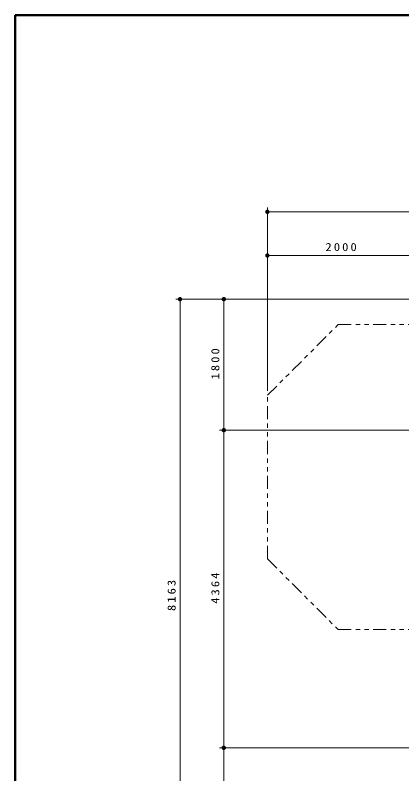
# Model space of a CAD drawing. Units: millimetres on the paper, scale 1:60. Extents: x -385 to 0, y -594 to 267.
# Drawn here: x -385 to -296.6, y 93.3 to 267 of the extents above; entities that cross this region are included whole.
import ezdxf

# ---------------------------------------------------------------- set-up
doc = ezdxf.new("R2010")
doc.units = ezdxf.units.MM
doc.linetypes.add('USER3', pattern=[8, 3, -1, 1, -1, 1, -1])
doc.layers.add('LY_1', color=7, linetype='Continuous', lineweight=25)
doc.styles.add('ＭＳ ゴシック', font='')
doc.styles.get('ＭＳ ゴシック').set_extended_font_data('MS Gothic')

# ---------------------------------------------------------------- blocks, each defined once
blk = doc.blocks.new('filled_dot')
at = {"color": 0, "linetype": 'Continuous', "lineweight": -2, "const_width": 1.25}
blk.add_lwpolyline([(-0.625, 0, 1), (0.625, 0, 1)], format="xyb", close=True, dxfattribs=at)

msp = doc.modelspace()

# ---------------------------------------------------------------- linework, layer by layer
at = {"layer": 'LY_1', "lineweight": 50}
for p, q in [((-385, 267), (-385, 0)), ((0, 267), (-385, 267))]:
    msp.add_line(p, q, dxfattribs=at)
at = {"layer": 'LY_1', "lineweight": 13}
for p, q in [((-327.319, 180.95), (-327.319, 222.967)), ((-327.319, 221.967), (-154.312, 221.967)), ((-293.986, 211.967), (-327.319, 211.967)), ((-244.846, 201.967), (-348.294, 201.967)), ((-347.294, 65.909), (-347.294, 201.967)), ((-337.294, 201.967), (-337.294, 171.968)), ((-232.101, 171.968), (-338.294, 171.968)), ((-337.294, 99.242), (-337.294, 171.968)), ((-217.709, 99.242), (-338.294, 99.242)), ((-337.294, 99.242), (-337.294, 65.909))]:
    msp.add_line(p, q, dxfattribs=at)
at = {"layer": 'LY_1', "linetype": 'USER3', "lineweight": 13}
for p, q in [((-327.319, 179.95), (-311.126, 196.142)), ((-311.126, 196.142), (-249.671, 196.142)), ((-327.319, 142.502), (-327.319, 179.95)), ((-327.319, 142.502), (-311.126, 126.309)), ((-311.126, 126.309), (-253.875, 126.309))]:
    msp.add_line(p, q, dxfattribs=at)

# ---------------------------------------------------------------- block references
at = {"layer": 'LY_1', "lineweight": 13, "xscale": 0.4, "yscale": 0.4}
for p in [(-327.319, 221.967), (-327.319, 211.967)]:
    msp.add_blockref('filled_dot', p, dxfattribs=at)
for p, rotation in [((-347.294, 201.967), 270), ((-337.294, 201.967), 270), ((-337.294, 171.968), 90), ((-337.294, 171.968), 270), ((-337.294, 99.242), 270), ((-337.294, 99.242), 90)]:
    msp.add_blockref('filled_dot', p, dxfattribs=dict(at, rotation=rotation))

# ---------------------------------------------------------------- texts
at = {"layer": 'LY_1', "insert": (-310.229, 212.967), "char_height": 1.833, "attachment_point": 8, "style": 'ＭＳ ゴシック'}
msp.add_mtext('\\T1.33;\\W1.15;2000', dxfattribs=at)
at = {"layer": 'LY_1', "char_height": 1.833, "attachment_point": 8, "rotation": 90, "style": 'ＭＳ ゴシック'}
for s, insert in [('\\T1.33;\\W1.15;1800', (-338.294, 187.389)), ('\\T1.33;\\W1.15;4364', (-338.294, 136.022)), ('\\T1.33;\\W1.15;8163', (-348.294, 134.366))]:
    msp.add_mtext(s, dxfattribs=dict(at, insert=insert))

doc.saveas('drawing.dxf')
